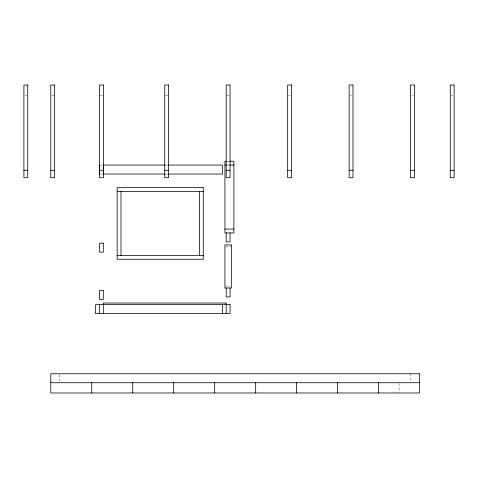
<?xml version="1.0" encoding="UTF-8"?>
<svg xmlns="http://www.w3.org/2000/svg" width="478" height="478" viewBox="0 0 478 478"><rect width="100%" height="100%" fill="white"/><g stroke="black" fill="none" stroke-linecap="round" stroke-linejoin="round"><path stroke-width="0.36" stroke-dasharray="2.39 1.79" d="M25.179 95.767L27.103 95.767M52.072 95.767L53.99 95.767M100.201 95.767L102.764 95.767M165.388 95.767L167.951 95.767M226.853 95.767L229.41 95.767M288.312 95.767L290.236 95.767M350.416 95.767L351.694 95.767M411.875 95.767L413.159 95.767M450.897 95.767L452.821 95.767M227.002 161.211L229.757 161.211M99.448 165.053L102.429 165.077M165.752 165.077L167.987 165.077M227.002 165.053L229.757 165.053M100.087 174.016L102.429 174.04M165.752 174.04L167.987 174.04M225.64 246.845L231.334 246.845M225.64 286.059L230.623 286.059M410.596 373.772L410.596 382.047M399.07 383.47L399.07 392.247M59.75 374.459L59.75 382.047"/><path stroke-width="0.72" d="M226.309 161.211L224.929 161.211L224.929 232.917L233.891 232.917L233.891 161.211L229.757 161.211M103.17 165.077L165.006 165.077M168.728 165.077L222.372 165.077L222.372 174.04L168.728 174.04M224.929 165.053L226.309 165.053M229.757 165.053L233.891 165.053M23.9 170.276L27.742 170.276M50.788 170.276L54.629 170.276M99.561 170.276L103.403 170.276M164.749 170.276L168.591 170.276M226.214 170.276L230.055 170.276M287.672 170.276L291.514 170.276M349.137 170.276L352.979 170.276M410.596 170.276L414.438 170.276M450.258 170.276L454.1 170.276M103.17 174.04L165.006 174.04M117.158 191.397L203.269 191.397M224.929 229.076L233.891 229.076M117.158 255.419L203.269 255.419M226.214 303.028L103.29 303.028L103.302 313.592M50.788 382.735L419.559 382.735M378.588 382.735L378.588 392.976M337.611 382.735L337.611 392.976M296.635 382.735L296.635 392.976M255.664 382.735L255.664 392.976M230.055 232.917L230.055 241.88L226.214 241.88L226.214 232.917M230.055 287.983L230.055 296.946L226.214 296.946L226.214 287.983M226.214 304.629L226.214 313.592M226.064 303.028L226.064 304.629M222.372 304.629L222.372 313.592M214.688 382.735L214.688 392.976M199.428 191.397L199.428 255.419M173.711 382.735L173.711 392.976M132.741 382.735L132.741 392.976M121 191.397L121 255.419M103.29 165.053L103.29 174.016M99.448 165.053L99.448 174.04M99.448 304.629L99.448 313.604M91.764 382.735L91.764 392.976M27.742 85.024L23.9 85.024L23.9 177.732L27.742 177.732L27.742 85.024M54.629 85.024L50.788 85.024L50.788 177.732L54.629 177.732L54.629 85.024M103.403 85.024L99.561 85.024L99.561 177.732L103.403 177.732L103.403 85.024M168.591 85.024L164.749 85.024L164.749 177.732L168.591 177.732L168.591 85.024M230.055 85.024L226.214 85.024L226.214 177.732L230.055 177.732L230.055 85.024M291.514 85.024L287.672 85.024L287.672 177.732L291.514 177.732L291.514 85.024M352.979 85.024L349.137 85.024L349.137 177.732L352.979 177.732L352.979 85.024M414.438 85.024L410.596 85.024L410.596 177.732L414.438 177.732L414.438 85.024M454.1 85.024L450.258 85.024L450.258 177.732L454.1 177.732L454.1 85.024M203.269 187.555L117.158 187.555L117.158 259.261L203.269 259.261L203.269 187.555M103.29 243.165L99.448 243.165L99.448 252.127L103.29 252.127L103.29 243.165M231.334 244.927L224.929 244.927L224.929 287.983L231.334 287.983L231.334 244.927M103.29 290.54L99.448 290.54L99.448 299.503L103.29 299.503L103.29 290.54M230.055 304.629L95.606 304.641L95.606 313.604L230.055 313.592L230.055 304.629M419.559 373.772L50.788 373.772L50.788 392.976L419.559 392.976L419.559 373.772"/></g></svg>
